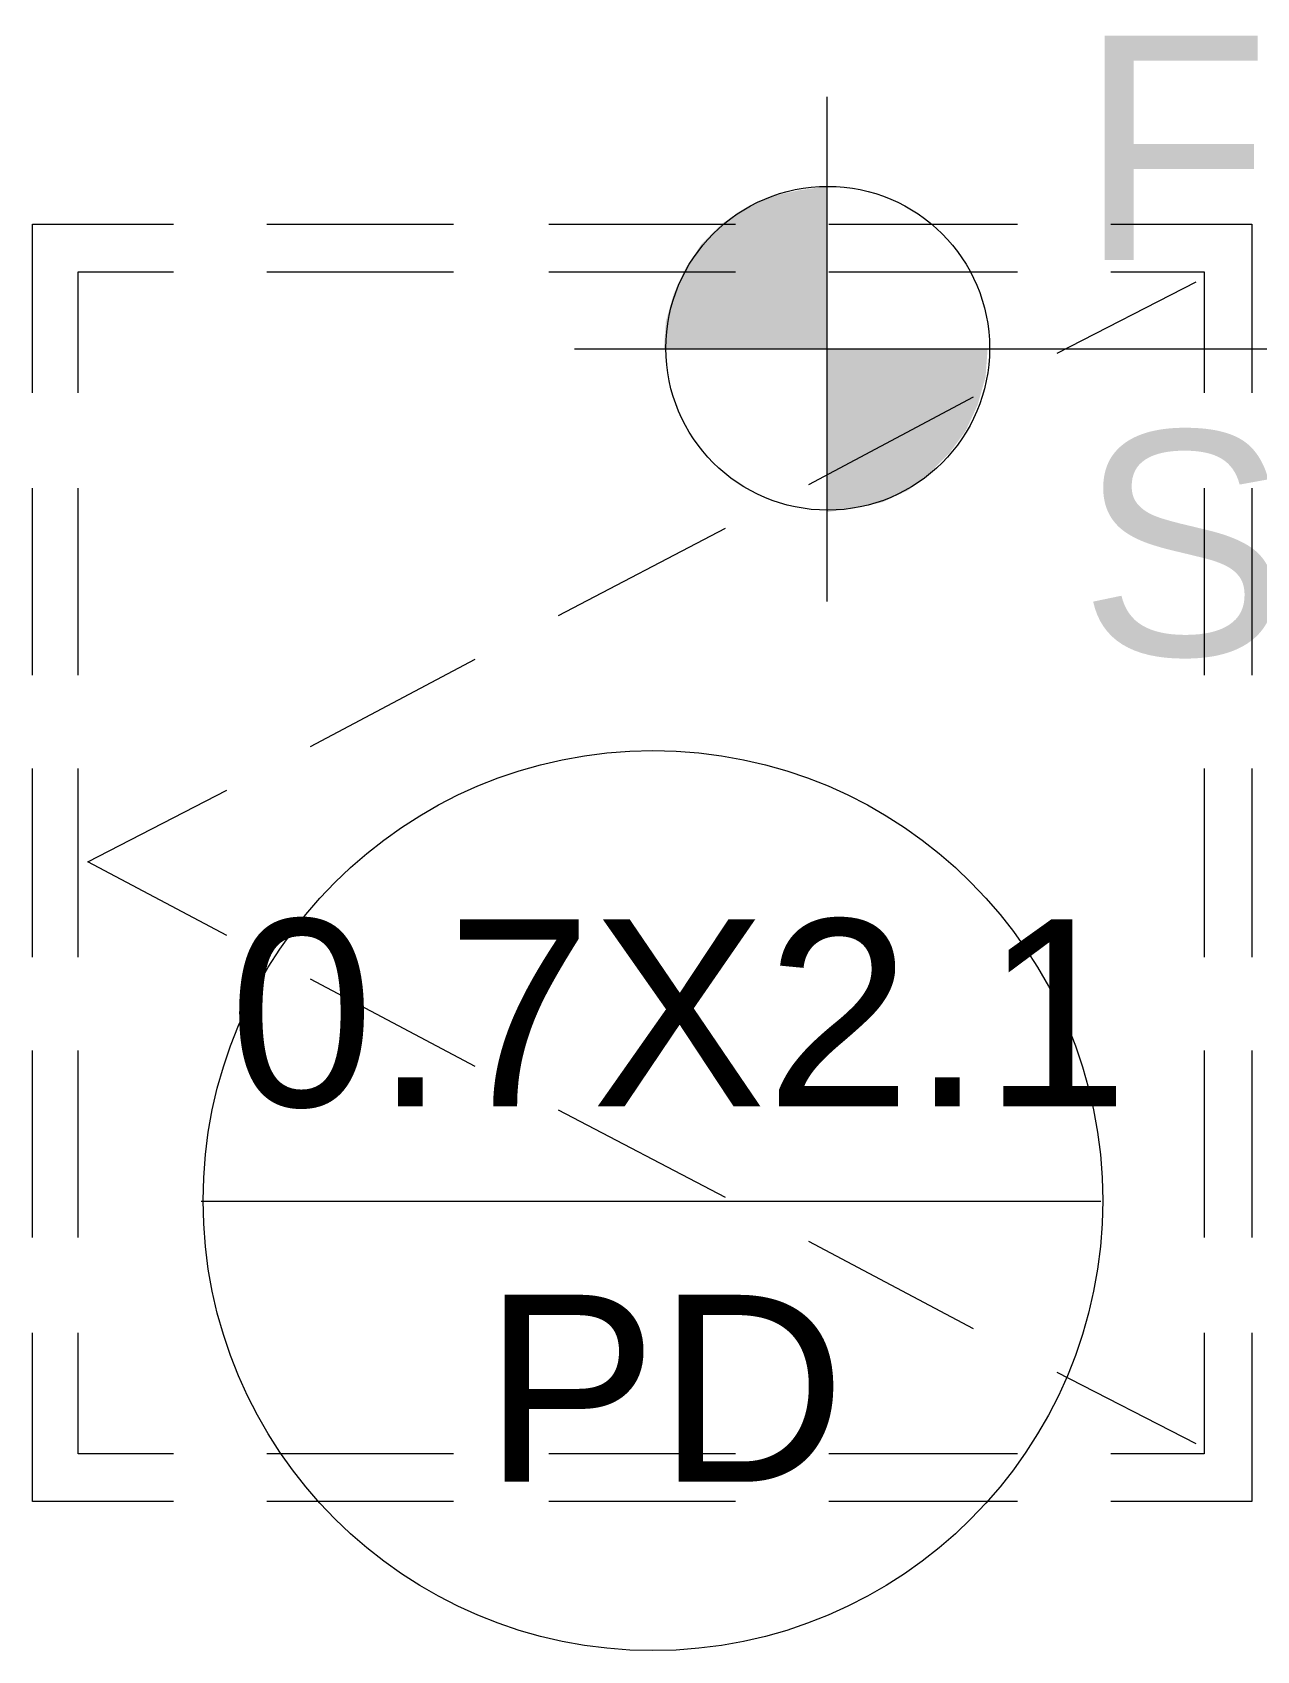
# Model space of a CAD drawing. Header units: millimetres. Extents: x 906 to 41302, y 848 to 28850.
# Drawn here: x 18535 to 19187, y 17557 to 18419 of the extents above; entities that cross this region are included whole.
import ezdxf

# ---------------------------------------------------------------- set-up
doc = ezdxf.new("R2010")
doc.units = ezdxf.units.MM
for name, color, linetype in [('PDF_A-ANNO-PONT', 7, 'Continuous'), ('PDF_A-WIN-IDEN', 7, 'Continuous'), ('PDF_X-단위세대$및$주동평면도$A-FLOR-EQPM', 7, 'Continuous'), ('PDF_문자', 7, 'Continuous')]:
    doc.layers.add(name, color=color, linetype=linetype)
doc.styles.add('PDF Arial', font='arial.ttf')

msp = doc.modelspace()

# ---------------------------------------------------------------- linework, layer by layer
at = {"layer": 'PDF_A-ANNO-PONT', "lineweight": 13}
for points in [[(18957.94, 18384.32), (18957.94, 18115.5)], [(19687.13, 18249.91), (18823.53, 18249.91)]]:
    msp.add_lwpolyline(points, dxfattribs=at)
msp.add_circle((18958.47, 18250.44), 86.25, dxfattribs=at)
at = {"layer": 'PDF_A-ANNO-PONT', "transparency": 33554559}
for points in [[(18957.94, 18336.69), (18957.94, 18334.58), (18943.12, 18334.58)], [(18928.3, 18331.4), (18957.94, 18325.05), (18914.55, 18325.05)], [(18943.12, 18334.58), (18957.94, 18331.4), (18928.3, 18331.4)], [(18957.94, 18331.4), (18928.3, 18331.4), (18957.94, 18325.05)], [(18957.94, 18334.58), (18943.12, 18334.58), (18957.94, 18331.4)], [(18914.55, 18325.05), (18957.94, 18316.59), (18901.85, 18316.59)], [(18957.94, 18325.05), (18914.55, 18325.05), (18957.94, 18316.59)], [(18901.85, 18316.59), (18957.94, 18306), (18891.26, 18306)], [(18957.94, 18316.59), (18901.85, 18316.59), (18957.94, 18306)], [(18891.26, 18306), (18957.94, 18293.3), (18882.8, 18293.3)], [(18957.94, 18306), (18891.26, 18306), (18957.94, 18293.3)], [(18882.8, 18293.3), (18957.94, 18279.54), (18876.45, 18279.54)], [(18957.94, 18293.3), (18882.8, 18293.3), (18957.94, 18279.54)], [(18876.45, 18279.54), (18957.94, 18264.73), (18872.21, 18264.73)], [(18957.94, 18279.54), (18876.45, 18279.54), (18957.94, 18264.73)], [(18872.21, 18264.73), (18957.94, 18249.91), (18871.15, 18249.91)], [(18957.94, 18264.73), (18872.21, 18264.73), (18957.94, 18249.91)], [(19043.66, 18249.91), (18957.94, 18249.91), (19042.6, 18235.09)], [(18957.94, 18249.91), (19042.6, 18235.09), (18957.94, 18235.09)], [(19042.6, 18235.09), (18957.94, 18235.09), (19038.37, 18220.28)], [(18957.94, 18235.09), (19038.37, 18220.28), (18957.94, 18220.28)], [(19038.37, 18220.28), (18957.94, 18220.28), (19032.02, 18206.52)], [(18957.94, 18220.28), (19032.02, 18206.52), (18957.94, 18206.52)], [(19032.02, 18206.52), (18957.94, 18206.52), (19023.55, 18194.88)], [(18957.94, 18206.52), (19023.55, 18194.88), (18957.94, 18194.88)], [(19023.55, 18194.88), (18957.94, 18194.88), (19012.97, 18184.29)], [(18957.94, 18194.88), (19012.97, 18184.29), (18957.94, 18184.29)], [(19012.97, 18184.29), (18957.94, 18184.29), (19001.33, 18174.77)], [(18957.94, 18184.29), (19001.33, 18174.77), (18957.94, 18174.77)], [(19001.33, 18174.77), (18957.94, 18174.77), (18987.57, 18168.42)], [(18957.94, 18174.77), (18987.57, 18168.42), (18957.94, 18168.42)], [(18957.94, 18168.42), (18957.94, 18165.24), (18972.75, 18165.24)], [(18957.94, 18168.42), (18987.57, 18168.42), (18972.75, 18165.24)], [(18957.94, 18165.24), (18972.75, 18165.24), (18957.94, 18163.13)]]:
    msp.add_solid(points, dxfattribs=at)
at = {"layer": 'PDF_A-WIN-IDEN', "lineweight": 13}
msp.add_lwpolyline([(19103.99, 17795.89), (18624.56, 17795.89)], dxfattribs=at)
msp.add_circle((18865.33, 17796.41), 239.71, dxfattribs=at)
at = {"layer": 'PDF_X-단위세대$및$주동평면도$A-FLOR-EQPM', "lineweight": 5}
for points in [[(18534.6, 18226.63), (18534.6, 18316.59), (18609.75, 18316.59)], [(18659.49, 18316.59), (18758.97, 18316.59)], [(18809.77, 18316.59), (18909.25, 18316.59)], [(18959, 18316.59), (19059.54, 18316.59)], [(19109.28, 18316.59), (19184.42, 18316.59), (19184.42, 18226.63)], [(18558.95, 18226.63), (18558.95, 18291.19), (18609.75, 18291.19)], [(18659.49, 18291.19), (18758.97, 18291.19)], [(18809.77, 18291.19), (18909.25, 18291.19)], [(18959, 18291.19), (19059.54, 18291.19)], [(19080.7, 18247.79), (19154.79, 18285.89)], [(19109.28, 18291.19), (19159.02, 18291.19), (19159.02, 18226.63)], [(18948.41, 18177.94), (19036.25, 18224.51)], [(18534.6, 18076.34), (18534.6, 18175.83)], [(18558.95, 18076.34), (18558.95, 18175.83)], [(19159.02, 18175.83), (19159.02, 18076.34)], [(19184.42, 18175.83), (19184.42, 18076.34)], [(18815.06, 18108.09), (18903.96, 18154.66)], [(18682.77, 18038.24), (18770.61, 18084.81)], [(18534.6, 17926.06), (18534.6, 18026.6)], [(18558.95, 17926.06), (18558.95, 18026.6)], [(19159.02, 18026.6), (19159.02, 17926.06)], [(19184.42, 18026.6), (19184.42, 17926.06)], [(18638.32, 17937.7), (18564.24, 17976.86), (18638.32, 18014.96)], [(18770.61, 17867.85), (18682.77, 17914.42)], [(18534.6, 17776.84), (18534.6, 17876.32)], [(18558.95, 17776.84), (18558.95, 17876.32)], [(19159.02, 17876.32), (19159.02, 17776.84)], [(19184.42, 17876.32), (19184.42, 17776.84)], [(18903.96, 17798), (18815.06, 17844.57)], [(19036.25, 17728.15), (18948.41, 17774.72)], [(18609.75, 17636.08), (18534.6, 17636.08), (18534.6, 17726.04)], [(18609.75, 17661.48), (18558.95, 17661.48), (18558.95, 17726.04)], [(19184.42, 17726.04), (19184.42, 17636.08), (19109.28, 17636.08)], [(19159.02, 17726.04), (19159.02, 17661.48), (19109.28, 17661.48)], [(19154.79, 17666.77), (19080.7, 17704.87)], [(18758.97, 17661.48), (18659.49, 17661.48)], [(18909.25, 17661.48), (18809.77, 17661.48)], [(19059.54, 17661.48), (18959, 17661.48)], [(18758.97, 17636.08), (18659.49, 17636.08)], [(18909.25, 17636.08), (18809.77, 17636.08)], [(19059.54, 17636.08), (18959, 17636.08)]]:
    msp.add_lwpolyline(points, dxfattribs=at)

# ---------------------------------------------------------------- texts
at = {"layer": 'PDF_문자', "attachment_point": 7, "style": 'PDF Arial'}
for s, insert, char_height in [('FL+60', (19092.35, 18295.73), 119.506), ('SL±0', (19092.35, 18085.12), 119.506), ('0.7X2.1', (18639.38, 17845.18), 99.589), ('PD', (18774.85, 17646.66), 99.589)]:
    msp.add_mtext(s, dxfattribs=dict(at, insert=insert, char_height=char_height))

doc.saveas('drawing.dxf')
